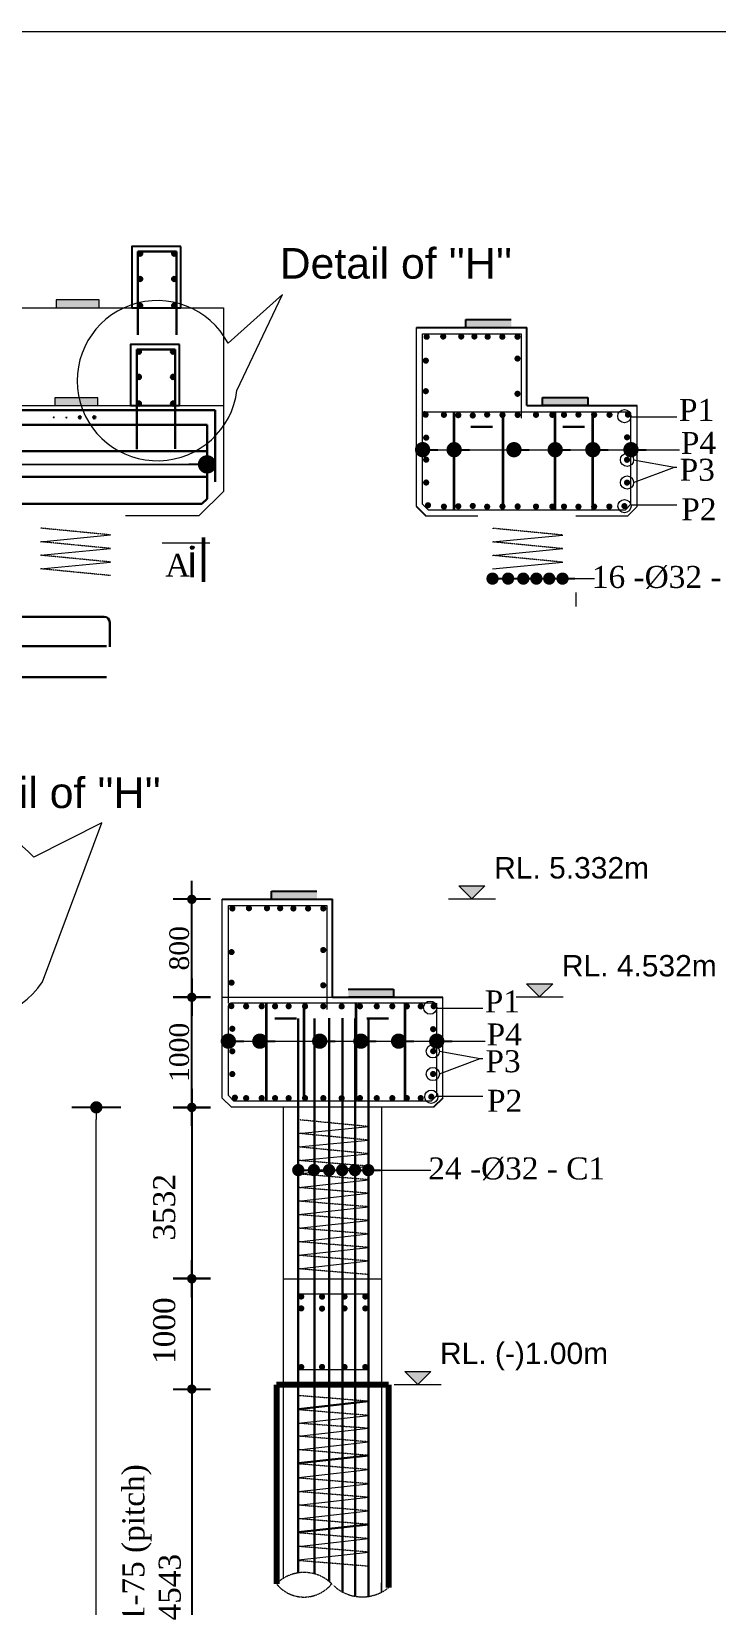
# Model space of a CAD drawing. Header units: millimetres. Extents: x -452357 to 35267, y 81803 to 461763.
# Drawn here: x -18226 to -12637, y 216431 to 229287 of the extents above; entities that cross this region are included whole.
import ezdxf

# ---------------------------------------------------------------- set-up
doc = ezdxf.new("R2010")
doc.units = ezdxf.units.MM
doc.header["$PDMODE"] = 2
doc.linetypes.add('DASHED', pattern=[0.75, 0.5, -0.25])
doc.linetypes.add('DASHEDX2', pattern=[38.1, 25.4, -12.7])
doc.layers.get('Defpoints').update_dxf_attribs({"lineweight": 13})
for name, color, linetype, lineweight in [('Ber', 12, 'Continuous', 30), ('Binder', 136, 'Continuous', 15), ('Deck Slab', 171, 'Continuous', 18), ('dim', 96, 'Continuous', 25), ('Dimision', 96, 'Continuous', 18), ('hatch', 65, 'Continuous', 15), ('Hatching', 65, 'Continuous', 20), ('Pile', 11, 'Continuous', 15), ('Reinf.', 12, 'Continuous', 30), ('Rod', 12, 'Continuous', 30), ('Rod -2', 5, 'Continuous', 35), ('Text', 7, 'Continuous', 15)]:
    doc.layers.add(name, color=color, linetype=linetype, lineweight=lineweight)
doc.layers.add('Elevation', color=21, linetype='Continuous')
doc.layers.add('Pire Line', color=11, linetype='Continuous')
doc.styles.add('ROMANS', font='arial.ttf', dxfattribs={"height": 200})
doc.styles.get("Standard").update_dxf_attribs({"font": 'times.ttf'})
doc.dimstyles.new('ISO-25', dxfattribs={"dimtxt": 175, "dimasz": 100, "dimexe": 65, "dimexo": 115.625, "dimgap": 40, "dimtad": 1, "dimtoh": 1, "dimdec": 0, "dimtxsty": 'Standard', "dimblk": 'DOT', "dimcen": 300, "dimclrd": 256, "dimclre": 256, "dimclrt": 256, "dimadec": 0, "dimazin": 0, "dimtfac": 1, "dimtdec": 0, "dimtix": 1, "dimtmove": 0, "dimatfit": 3, "dimldrblk": 'DOT', "dimfxl": 75, "dimlwd": -1, "dimarcsym": 0})
doc.dimstyles.new('ISO-70', dxfattribs={"dimscale": 0, "dimtxt": 70, "dimasz": 0.75, "dimexe": 35, "dimexo": 35, "dimgap": 20, "dimtad": 1, "dimdec": 0, "dimlfac": -1, "dimzin": 1, "dimdsep": 46, "dimtxsty": 'Standard', "dimblk": 'DIM', "dimcen": 60, "dimclrd": 256, "dimclre": 256, "dimclrt": 256, "dimadec": 0, "dimazin": 0, "dimtfac": 1, "dimtdec": 0, "dimtix": 1, "dimtofl": 0, "dimtmove": 0, "dimatfit": 3, "dimldrblk": 'DOT', "dimfxl": 35, "dimfxlon": 1, "dimtolj": 1, "dimlwd": -1, "dimarcsym": 0})

# ---------------------------------------------------------------- blocks, each defined once
blk = doc.blocks.new('r')
at = {"layer": 'Rod', "ltscale": 3, "const_width": 25}
blk.add_lwpolyline([(-12.5, 0, 1), (12.5, 0, 1)], format="xyb", close=True, dxfattribs=at)
blk = doc.blocks.new('_Dot')
at = {"color": 0, "linetype": 'ByBlock', "lineweight": -2}
blk.add_line((-0.5, 0), (-1, 0), dxfattribs=at)
at = {"color": 0, "linetype": 'ByBlock', "const_width": 0.5}
blk.add_lwpolyline([(-0.25, 0, 1), (0.25, 0, 1)], format="xyb", close=True, dxfattribs=at)
blk = doc.blocks.new('DIM')
at = {"layer": 'dim'}
for p, q in [((0, -101.4), (0, 101.4)), ((-101.4, 0), (101.4, 0))]:
    blk.add_line(p, q, dxfattribs=at)
at = {"layer": 'dim', "const_width": 25.4}
blk.add_lwpolyline([(-12.7, 0, 1), (12.7, 0, 1)], format="xyb", close=True, dxfattribs=at)
blk = doc.blocks.new('*D517')
at = {"layer": 'Defpoints', "color": 0, "ltscale": 30, "transparency": 16777216}
for p in [(-16170, 220500), (-16918, 218199), (-14607, 218199)]:
    blk.add_point(p, dxfattribs=at)
at = {"layer": 'dim', "lineweight": -2, "ltscale": 30, "transparency": 16777216}
for p, q in [((-16883, 220500), (-16953, 220500)), ((-16883, 218199), (-16953, 218199))]:
    blk.add_line(p, q, dxfattribs=at)
at = {"layer": 'dim', "ltscale": 30, "transparency": 16777216}
blk.add_line((-16918, 220499), (-16918, 218200), dxfattribs=at)
at = {"layer": 'dim', "ltscale": 30, "transparency": 16777216, "xscale": 1.5, "yscale": 1.5, "zscale": 1.5}
for p, rotation in [((-16918, 220500), 90), ((-16918, 218199), 270)]:
    blk.add_blockref('DIM', p, dxfattribs=dict(at, rotation=rotation))
at = {"layer": 'dim', "ltscale": 30, "transparency": 16777216, "insert": (-17142, 219684), "char_height": 160, "attachment_point": 5, "rotation": 90}
blk.add_mtext('\\A1;{\\H1.125x;3532}', dxfattribs=at)
blk = doc.blocks.new('*D518')
at = {"layer": 'Defpoints', "color": 0, "ltscale": 30, "transparency": 16777216}
for p in [(-16766, 219101), (-16918, 215008), (-15424, 215008)]:
    blk.add_point(p, dxfattribs=at)
at = {"layer": 'dim', "lineweight": -2, "ltscale": 30, "transparency": 16777216}
for p, q in [((-16883, 219101), (-16953, 219101)), ((-16883, 215008), (-16953, 215008))]:
    blk.add_line(p, q, dxfattribs=at)
at = {"layer": 'dim', "ltscale": 30, "transparency": 16777216}
blk.add_line((-16918, 219100), (-16918, 215009), dxfattribs=at)
at = {"layer": 'dim', "ltscale": 30, "transparency": 16777216, "xscale": 1.5, "yscale": 1.5, "zscale": 1.5}
for p, rotation in [((-16918, 219101), 90), ((-16918, 215008), 270)]:
    blk.add_blockref('DIM', p, dxfattribs=dict(at, rotation=rotation))
at = {"layer": 'dim', "ltscale": 30, "transparency": 16777216, "insert": (-17097, 216581), "char_height": 160, "attachment_point": 5, "rotation": 90}
blk.add_mtext('\\A1;{\\H1.125x;4543}', dxfattribs=at)
blk = doc.blocks.new('*D604')
at = {"layer": 'Defpoints', "color": 0, "ltscale": 3, "transparency": 16777216}
for p in [(-16918, 221399), (-16670, 221399), (-17970, 220499)]:
    blk.add_point(p, dxfattribs=at)
at = {"layer": 'dim', "lineweight": -2, "ltscale": 3, "transparency": 16777216}
for p, q in [((-16883, 221399), (-16953, 221399)), ((-16953, 220499), (-16883, 220499))]:
    blk.add_line(p, q, dxfattribs=at)
at = {"layer": 'dim', "ltscale": 3, "transparency": 16777216}
blk.add_line((-16918, 220500), (-16918, 221397), dxfattribs=at)
at = {"layer": 'dim', "ltscale": 3, "transparency": 16777216, "xscale": 1.5, "yscale": 1.5, "zscale": 1.5}
for p, rotation in [((-16918, 221399), 90), ((-16918, 220499), 270)]:
    blk.add_blockref('DIM', p, dxfattribs=dict(at, rotation=rotation))
at = {"layer": 'dim', "ltscale": 3, "transparency": 16777216, "insert": (-17020, 220949), "char_height": 160, "attachment_point": 5, "rotation": 90}
blk.add_mtext('\\A1;1000', dxfattribs=at)
blk = doc.blocks.new('*D605')
at = {"layer": 'Defpoints', "color": 0, "ltscale": 3, "transparency": 16777216}
for p in [(-17570, 222199), (-16918, 222199), (-16670, 221399)]:
    blk.add_point(p, dxfattribs=at)
at = {"layer": 'dim', "lineweight": -2, "ltscale": 3, "transparency": 16777216}
for p, q in [((-16953, 222199), (-16883, 222199)), ((-16883, 221399), (-16953, 221399))]:
    blk.add_line(p, q, dxfattribs=at)
at = {"layer": 'dim', "ltscale": 3, "transparency": 16777216}
blk.add_line((-16918, 221400), (-16918, 222197), dxfattribs=at)
at = {"layer": 'dim', "ltscale": 3, "transparency": 16777216, "xscale": 1.5, "yscale": 1.5, "zscale": 1.5}
for p, rotation in [((-16918, 222199), 90), ((-16918, 221399), 270)]:
    blk.add_blockref('DIM', p, dxfattribs=dict(at, rotation=rotation))
at = {"layer": 'dim', "ltscale": 3, "transparency": 16777216, "insert": (-17020, 221799), "char_height": 160, "attachment_point": 5, "rotation": 90}
blk.add_mtext('\\A1;800', dxfattribs=at)
blk = doc.blocks.new('*D606')
at = {"layer": 'Defpoints', "color": 0, "ltscale": 30, "transparency": 16777216}
for p in [(-15195, 219099), (-16918, 218199), (-15397, 218199)]:
    blk.add_point(p, dxfattribs=at)
at = {"layer": 'dim', "lineweight": -2, "ltscale": 30, "transparency": 16777216}
for p, q in [((-16883, 219099), (-16953, 219099)), ((-16883, 218199), (-16953, 218199))]:
    blk.add_line(p, q, dxfattribs=at)
at = {"layer": 'dim', "ltscale": 30, "transparency": 16777216}
blk.add_line((-16918, 219097), (-16918, 218200), dxfattribs=at)
at = {"layer": 'dim', "ltscale": 30, "transparency": 16777216, "xscale": 1.5, "yscale": 1.5, "zscale": 1.5}
for p, rotation in [((-16918, 219099), 90), ((-16918, 218199), 270)]:
    blk.add_blockref('DIM', p, dxfattribs=dict(at, rotation=rotation))
at = {"layer": 'dim', "ltscale": 30, "transparency": 16777216, "insert": (-17142, 218676), "char_height": 160, "attachment_point": 5, "rotation": 90}
blk.add_mtext('\\A1;{\\H1.125x;1000}', dxfattribs=at)
blk = doc.blocks.new('*D607')
at = {"layer": 'Defpoints', "color": 0, "ltscale": 3, "transparency": 16777216}
for p in [(-17697, 220500), (-17103, 220500), (-16766, 202777)]:
    blk.add_point(p, dxfattribs=at)
at = {"layer": 'Dimision', "lineweight": -2, "ltscale": 3, "transparency": 16777216}
for p, q in [((-17497, 220500), (-17897, 220500)), ((-17497, 202777), (-17897, 202777))]:
    blk.add_line(p, q, dxfattribs=at)
at = {"layer": 'Dimision', "ltscale": 3, "transparency": 16777216}
blk.add_line((-17697, 202877), (-17697, 220400), dxfattribs=at)
at = {"layer": 'Dimision', "ltscale": 3, "transparency": 16777216, "xscale": 100, "yscale": 100, "zscale": 100}
for p, rotation in [((-17697, 220500), 90), ((-17697, 202777), 270)]:
    blk.add_blockref('_Dot', p, dxfattribs=dict(at, rotation=rotation))
at = {"layer": 'Dimision', "ltscale": 3, "transparency": 16777216, "insert": (-17824, 211639), "char_height": 170, "attachment_point": 5, "rotation": 90}
blk.add_mtext('43775', dxfattribs=at)

msp = doc.modelspace()

# ---------------------------------------------------------------- hatches: boundary and pattern name
at = {"layer": 'Deck Slab', "ltscale": 10}
h = msp.add_hatch(color=256, dxfattribs=at)
h.paths.add_polyline_path([(-14521.6, 226869.6), (-14521.6, 226934.6), (-14311.6, 226934.6), (-14311.6, 226869.6)])
h.paths.add_polyline_path([(-14681.6, 226869.6), (-14681.6, 226934.6), (-14521.6, 226934.6), (-14521.6, 226869.6)])
h = msp.add_hatch(color=256, dxfattribs=at)
h.paths.add_polyline_path([(-13896.6, 226231.2), (-13896.6, 226296.2), (-13686.6, 226296.2), (-13686.6, 226231.2)])
h.paths.add_polyline_path([(-14056.6, 226231.2), (-14056.6, 226296.2), (-13896.6, 226296.2), (-13896.6, 226231.2)])
h = msp.add_hatch(color=256, dxfattribs=at)
h.paths.add_polyline_path([(-16106.5, 222200.3), (-16106.5, 222265.3), (-15896.5, 222265.3), (-15896.5, 222200.3)])
h.paths.add_polyline_path([(-16266.5, 222200.3), (-16266.5, 222265.3), (-16106.5, 222265.3), (-16106.5, 222200.3)])
h = msp.add_hatch(color=256, dxfattribs=at)
h.paths.add_polyline_path([(-15481.5, 221400.3), (-15481.5, 221465.3), (-15271.5, 221465.3), (-15271.5, 221400.3)])
h.paths.add_polyline_path([(-15641.5, 221400.3), (-15641.5, 221465.3), (-15481.5, 221465.3), (-15481.5, 221400.3)])
at = {"layer": 'Dimision', "ltscale": 5}
for points in [[(-14738.1, 222308.2), (-14526, 222308.2), (-14632, 222202.1)], [(-14185.7, 221508.2), (-13973.5, 221508.2), (-14079.6, 221402.1)], [(-15180.1, 218342.8), (-14967.9, 218342.8), (-15074, 218236.7)]]:
    msp.add_hatch(color=256, dxfattribs=at).paths.add_polyline_path(points)
at = {"layer": 'Hatching', "ltscale": 3}
h = msp.add_hatch(color=256, dxfattribs=at)
h.paths.add_polyline_path([(-17674.9, 227096.2), (-17849.9, 227096.2), (-17849.9, 227031.2), (-17674.9, 227031.2)])
h.paths.add_polyline_path([(-17849.9, 227096.2), (-18024.9, 227096.2), (-18024.9, 227031.2), (-17849.9, 227031.2)])
h = msp.add_hatch(color=256, dxfattribs=at)
h.paths.add_polyline_path([(-17684.5, 226296.2), (-17859.5, 226296.2), (-17859.5, 226231.2), (-17684.5, 226231.2)])
h.paths.add_polyline_path([(-17859.5, 226296.2), (-18034.5, 226296.2), (-18034.5, 226231.2), (-17859.5, 226231.2)])
at = {"layer": 'Reinf.', "ltscale": 5}
h = msp.add_hatch(color=256, dxfattribs=at)
edge = h.paths.add_edge_path()
edge.add_arc((-17340.3, 227472.6), 17.6, 0, 360)
h = msp.add_hatch(color=256, dxfattribs=at)
edge = h.paths.add_edge_path()
edge.add_arc((-17061, 227472.6), 17.6, 180, 540, ccw=False)
h = msp.add_hatch(color=256, dxfattribs=at)
edge = h.paths.add_edge_path()
edge.add_arc((-17340.3, 227265.5), 17.6, 0, 360)
h = msp.add_hatch(color=256, dxfattribs=at)
edge = h.paths.add_edge_path()
edge.add_arc((-17061, 227265.5), 17.6, 180, 540, ccw=False)
h = msp.add_hatch(color=256, dxfattribs=at)
edge = h.paths.add_edge_path()
edge.add_arc((-17340.3, 227048), 17.6, 0, 360)
h = msp.add_hatch(color=256, dxfattribs=at)
edge = h.paths.add_edge_path()
edge.add_arc((-17061, 227048), 17.6, 180, 540, ccw=False)
h = msp.add_hatch(color=256, dxfattribs=at)
edge = h.paths.add_edge_path()
edge.add_arc((-17350, 226672.6), 17.6, 0, 360)
h = msp.add_hatch(color=256, dxfattribs=at)
edge = h.paths.add_edge_path()
edge.add_arc((-17070.6, 226672.6), 17.6, 180, 540, ccw=False)
h = msp.add_hatch(color=256, dxfattribs=at)
edge = h.paths.add_edge_path()
edge.add_arc((-17350, 226465.5), 17.6, 0, 360)
h = msp.add_hatch(color=256, dxfattribs=at)
edge = h.paths.add_edge_path()
edge.add_arc((-17070.6, 226465.5), 17.6, 180, 540, ccw=False)
h = msp.add_hatch(color=256, dxfattribs=at)
edge = h.paths.add_edge_path()
edge.add_arc((-17350, 226248), 17.6, 0, 360)
h = msp.add_hatch(color=256, dxfattribs=at)
edge = h.paths.add_edge_path()
edge.add_arc((-17070.6, 226248), 17.6, 180, 540, ccw=False)
for points in [[(-18035.1, 226135.4, -1), (-18052.8, 226135.4, -1)], [(-17932.3, 226133.9, -1), (-17950, 226133.9, -1)], [(-17823, 226135.4, -1), (-17840.7, 226135.4, -1)], [(-17704.4, 226135.4, -1), (-17722.1, 226135.4, -1)]]:
    msp.add_hatch(color=256, dxfattribs=at).paths.add_polyline_path(points)
at = {"layer": 'Text'}
msp.add_hatch(color=256, dxfattribs=at).paths.add_polyline_path([(-16914.2, 225056.6, 1), (-16914.2, 225086.2, 1)])

# ---------------------------------------------------------------- linework, layer by layer
at = {"layer": 'Ber', "ltscale": 0.02}
for p, q in [((-17043.3, 227490.5), (-17358, 227490.5)), ((-17358, 227490.5), (-17358, 226810.7)), ((-17043.3, 227490.5), (-17043.3, 226808.5)), ((-17053, 226690.5), (-17367.6, 226690.5)), ((-17367.6, 226690.5), (-17367.6, 225875)), ((-17053, 226690.5), (-17053, 225878.5)), ((-16726.7, 226194.4), (-16726.7, 225609.1)), ((-16793.8, 226075.5), (-23749.2, 226075.5)), ((-16793.8, 225469.4), (-16793.8, 226075.5)), ((-16793.8, 225859.7), (-23749.2, 225859.7)), ((-16793.8, 225648.5), (-23746.1, 225648.5)), ((-16835, 225428.2), (-23685.8, 225428.2)), ((-16793.8, 225469.4), (-16835, 225428.2)), ((-17632.4, 224505.9), (-22886.6, 224505.9)), ((-17587.4, 224460.9), (-17587.4, 224260.6)), ((-17613.8, 224266.4), (-22906.3, 224266.4)), ((-17613.8, 224013.5), (-22939.1, 224013.5))]:
    msp.add_line(p, q, dxfattribs=at)
msp.add_lwpolyline([(-23804.8, 225561.6), (-23804.8, 226183.4, -0.4142136), (-23793.8, 226194.4), (-16726.7, 226194.4)], format="xyb", dxfattribs=at)
msp.add_arc((-17632.4, 224460.9), 45, 0, 90, dxfattribs=at)
at = {"layer": 'Binder', "linetype": 'DASHEDX2', "ltscale": 0.007}
for p, q in [((-17580, 225175.1), (-18151.7, 225230.5)), ((-17580, 225064.5), (-18151.7, 225119.8)), ((-13891.6, 225173.8), (-14463.4, 225229.2)), ((-13891.6, 225063.2), (-14463.4, 225118.5)), ((-17580, 224953.8), (-18151.7, 225009.2)), ((-13891.6, 224952.5), (-14463.4, 225007.9)), ((-17580, 224843.2), (-18151.7, 224898.5)), ((-15476.5, 220342.9), (-16048.3, 220398.3)), ((-15476.5, 220232.3), (-16048.3, 220287.6)), ((-15476.5, 220121.6), (-16048.3, 220176.9)), ((-15476.5, 220019.7), (-16048.3, 220066.3)), ((-15476.5, 219909), (-16048.3, 219955.6)), ((-15476.5, 219798.4), (-16048.3, 219845)), ((-15476.5, 219687.7), (-16048.3, 219734.3)), ((-15476.5, 219577.1), (-16048.3, 219623.7)), ((-15476.5, 219466.4), (-16048.3, 219513)), ((-15476.5, 219355.7), (-16048.3, 219402.4)), ((-15476.5, 219245.1), (-16048.3, 219291.7)), ((-15476.5, 219134.4), (-16048.3, 219181)), ((-15476.5, 218099.2), (-16048.3, 218145.8)), ((-15476.5, 217983.5), (-16048.3, 218030.1)), ((-15476.5, 217878.5), (-16048.3, 217919.4)), ((-15476.5, 217767.8), (-16048.3, 217814.4)), ((-15476.5, 217657.2), (-16048.3, 217703.8)), ((-15476.5, 217541.4), (-16048.3, 217588)), ((-15476.5, 217425.7), (-16048.3, 217472.3)), ((-15476.5, 217315), (-16048.3, 217361.6)), ((-15476.5, 217204.4), (-16048.3, 217251)), ((-15476.5, 217093.7), (-16048.3, 217140.3)), ((-15476.5, 216977.9), (-16048.3, 217024.6)), ((-15476.5, 216867.3), (-16048.3, 216913.9)), ((-15476.5, 216751.5), (-16048.3, 216798.1))]:
    msp.add_line(p, q, dxfattribs=at)
at = {"layer": 'Binder', "ltscale": 5}
for p, q in [((-18151.7, 225119.8), (-17580, 225175.1)), ((-14463.4, 225118.5), (-13891.6, 225173.8)), ((-18151.7, 225009.2), (-17580, 225064.5)), ((-14463.4, 225007.9), (-13891.6, 225063.2)), ((-18151.7, 224898.5), (-17580, 224953.8)), ((-14463.4, 224897.2), (-13891.6, 224952.5)), ((-16048.3, 220287.6), (-15476.5, 220342.9)), ((-16048.3, 220176.9), (-15476.5, 220232.3)), ((-16048.3, 220066.3), (-15476.5, 220121.6)), ((-16048.3, 219955.6), (-15476.5, 220019.7)), ((-16048.3, 219845), (-15476.5, 219909)), ((-16048.3, 219734.3), (-15476.5, 219798.4)), ((-16048.3, 219623.7), (-15476.5, 219687.7)), ((-16048.3, 219513), (-15476.5, 219577.1)), ((-16048.3, 219402.4), (-15476.5, 219466.4)), ((-16048.3, 219291.7), (-15476.5, 219355.7)), ((-16048.3, 219181), (-15476.5, 219245.1)), ((-16048.3, 218035.2), (-15476.5, 218099.2)), ((-16048.3, 217919.4), (-15476.5, 217983.5)), ((-16048.3, 217814.4), (-15476.5, 217878.5)), ((-16048.3, 217703.8), (-15476.5, 217767.8)), ((-16048.3, 217593.1), (-15476.5, 217657.2)), ((-16048.3, 217477.4), (-15476.5, 217541.4)), ((-16048.3, 217361.6), (-15476.5, 217425.7)), ((-16048.3, 217251), (-15476.5, 217315)), ((-16048.3, 217140.3), (-15476.5, 217204.4)), ((-16048.3, 217029.7), (-15476.5, 217093.7)), ((-16048.3, 216913.9), (-15476.5, 216977.9)), ((-16048.3, 216803.2), (-15476.5, 216867.3))]:
    msp.add_line(p, q, dxfattribs=at)
at = {"layer": 'Dimision', "color": 1, "ltscale": 10}
for p, q in [((-15034.7, 225426.9), (-15034.7, 226818.9)), ((-15034.7, 226818.9), (-14231.2, 226818.9)), ((-14231.2, 226818.9), (-14231.2, 226130.1)), ((-15014.7, 226181.2), (-13354.7, 226181.2)), ((-13334.7, 225426.9), (-13334.7, 226161.2)), ((-15034.7, 225426.9), (-14989, 225381.2)), ((-14989, 225381.2), (-13380.4, 225381.2)), ((-13334.7, 225426.9), (-13380.4, 225381.2)), ((-16619.6, 221350.3), (-16619.6, 222149.6)), ((-16619.6, 222149.6), (-15816.1, 222149.6)), ((-15816.1, 222149.6), (-15816.1, 221299.2)), ((-16619.6, 220596), (-16619.6, 221330.3)), ((-14939.6, 221350.3), (-16599.6, 221350.3)), ((-14919.6, 220596), (-14919.6, 221350.3)), ((-14919.6, 220596), (-14919.6, 221330.3)), ((-16619.6, 220596), (-16573.9, 220550.3)), ((-14965.3, 220550.3), (-16573.9, 220550.3)), ((-14919.6, 220596), (-14965.3, 220550.3))]:
    msp.add_line(p, q, dxfattribs=at)
at = {"layer": 'Dimision', "ltscale": 5}
for p, q in [((-13334.7, 226140.3), (-12959.6, 226140.3)), ((-13335.1, 225421), (-12959.6, 225421)), ((-14919.6, 221309.4), (-14544.5, 221309.4)), ((-14920, 220590.1), (-14544.5, 220590.1))]:
    msp.add_line(p, q, dxfattribs=at)
at = {"layer": 'Dimision', "ltscale": 3}
for p, q in [((-14823.8, 222202.1), (-14440.3, 222202.1)), ((-14271.4, 221402.1), (-13887.8, 221402.1)), ((-15265.8, 218236.7), (-14882.3, 218236.7))]:
    msp.add_line(p, q, dxfattribs=at)
at = {"layer": 'Dimision', "ltscale": 5}
for points in [[(-13312.7, 225789), (-12979, 225728.5), (-12959.6, 225728.5)], [(-13312.7, 225603.4), (-12979, 225728.5), (-12959.6, 225728.5)], [(-14897.6, 220958.1), (-14564, 220897.6), (-14544.5, 220897.6)], [(-14897.6, 220772.5), (-14564, 220897.6), (-14544.5, 220897.6)]]:
    msp.add_lwpolyline(points, dxfattribs=at)
for points in [[(-14738.1, 222308.2), (-14526, 222308.2), (-14632, 222202.1)], [(-14185.7, 221508.2), (-13973.5, 221508.2), (-14079.6, 221402.1)], [(-15180.1, 218342.8), (-14967.9, 218342.8), (-15074, 218236.7)]]:
    msp.add_lwpolyline(points, close=True, dxfattribs=at)
at = {"layer": 'Dimision', "color": 1, "ltscale": 10}
msp.add_lwpolyline([(-16049.1, 218978.2), (-15476.5, 218978.2), (-15476.5, 218355.3), (-16049.1, 218355.3)], close=True, dxfattribs=at)
at = {"layer": 'Dimision', "ltscale": 5}
for centre in [(-13388.6, 226145.5), (-13366.6, 225788.9), (-13366.6, 225602.7), (-13388, 225410.7), (-14973.5, 221314.6), (-14951.5, 220958), (-14951.5, 220771.8), (-14963.6, 220586.6)]:
    msp.add_circle(centre, 53.9, dxfattribs=at)
at = {"layer": 'Dimision', "color": 1, "ltscale": 10}
for centre, start, end in [((-15014.7, 226161.2), 90, 180), ((-13354.7, 226161.2), 0, 90), ((-16599.6, 221330.3), 90, 180), ((-14939.6, 221330.3), 0, 90)]:
    msp.add_arc(centre, 20, start, end, dxfattribs=at)
at = {"layer": 'Elevation', "ltscale": 10}
for p, q in [((-15084.7, 225406.2), (-15009.7, 225331.2)), ((-14869.6, 220575.3), (-14944.6, 220500.3))]:
    msp.add_line(p, q, dxfattribs=at)
at = {"layer": 'hatch', "ltscale": 3}
for p, q in [((-16177.6, 227140), (-16621.9, 226742.5)), ((-16550, 226355.8), (-16177.6, 227140)), ((-14741.3, 225331.2), (-14584.7, 225331.2)), ((-13784.7, 225331.2), (-13641.3, 225331.2)), ((-17652.2, 222824.9), (-18206.9, 222544.5)), ((-18134.9, 221524.9), (-17652.2, 222824.9)), ((-16169.6, 220500.3), (-16313, 220500.3)), ((-15213, 220500.3), (-15369.6, 220500.3)), ((-16169.6, 218234.9), (-15369.6, 218234.9)), ((-16169.6, 218234.9), (-15369.6, 218234.9))]:
    msp.add_line(p, q, dxfattribs=at)
at = {"layer": 'hatch', "lineweight": 80, "ltscale": 3}
for p, q in [((-16227.6, 218234.9), (-16227.6, 217511.4)), ((-15311.6, 218234.9), (-16227.6, 218234.9)), ((-15311.6, 218234.9), (-15311.6, 217511.4)), ((-16227.6, 217511.4), (-16227.6, 216609.1)), ((-15311.6, 217511.4), (-15311.6, 216578))]:
    msp.add_line(p, q, dxfattribs=at)
at = {"layer": 'hatch', "ltscale": 3}
for points in [[(-36457, 229287.1), (-1109.9, 229287.1), (-1109.9, 185240.2), (-36457, 185240.2)], [(-16169.6, 219098.7), (-15369.6, 219098.7), (-15369.6, 218234.9), (-16169.6, 218234.9)]]:
    msp.add_lwpolyline(points, close=True, dxfattribs=at)
msp.add_lwpolyline([(-15369.6, 220500.3), (-16169.6, 220500.3)], dxfattribs=at)
for centre, radius, start, end in [((-17199.2, 226435), 654.1, 28.045, 353.03971), ((-18796.2, 221990.5), 808.8, 43.22678, 324.84959)]:
    msp.add_arc(centre, radius, start, end, dxfattribs=at)
at = {"layer": 'Hatching', "ltscale": 3}
for p, q in [((-23859.5, 227031.2), (-16659.5, 227031.2)), ((-16659.5, 227031.2), (-16659.5, 225531.2)), ((-15084.7, 225406.2), (-15084.7, 226869.6)), ((-23859.5, 226231.2), (-16659.5, 226231.2)), ((-13284.7, 225406.2), (-13284.7, 226231.2)), ((-16859.5, 225331.2), (-16659.5, 225531.2)), ((-15084.7, 225406.2), (-15009.7, 225331.2)), ((-13284.7, 225406.2), (-13359.7, 225331.2)), ((-13284.7, 225406.2), (-13359.7, 225331.2)), ((-16859.5, 225331.2), (-17459.5, 225331.2)), ((-15009.7, 225331.2), (-14584.7, 225331.2)), ((-13784.7, 225331.2), (-13359.7, 225331.2)), ((-13784.7, 224704.5), (-13784.7, 224591.9)), ((-16669.6, 221400.3), (-16669.6, 222200.3)), ((-16669.6, 220575.3), (-16669.6, 221400.3)), ((-16669.6, 221400.3), (-14869.6, 221400.3)), ((-14869.6, 220575.3), (-14869.6, 221400.3)), ((-14869.6, 220575.3), (-14869.6, 221400.3)), ((-16669.6, 220575.3), (-16594.6, 220500.3)), ((-16669.6, 220575.3), (-16594.6, 220500.3)), ((-16169.6, 220500.3), (-16594.6, 220500.3)), ((-14944.6, 220500.3), (-15369.6, 220500.3)), ((-15369.6, 220500.3), (-15369.6, 218271.1)), ((-14869.6, 220575.3), (-14944.6, 220500.3)), ((-15369.6, 219873.6), (-15369.6, 219761)), ((-15369.6, 218271.1), (-15369.6, 217511.4)), ((-15369.6, 217511.4), (-15369.6, 216540)), ((-15961.1, 216508.8), (-15961.1, 216508.6))]:
    msp.add_line(p, q, dxfattribs=at)
for points in [[(-17674.9, 227096.2), (-18024.9, 227096.2), (-18024.9, 227031.2), (-17674.9, 227031.2)], [(-17684.5, 226296.2), (-18034.5, 226296.2), (-18034.5, 226231.2), (-17684.5, 226231.2)]]:
    msp.add_lwpolyline(points, close=True, dxfattribs=at)
for points in [[(-16169.6, 217511.4), (-16169.6, 220500.3)], [(-16169.6, 216649.8), (-16169.6, 217511.4)], [(-15369.6, 216540), (-15369.6, 216616.9)]]:
    msp.add_lwpolyline(points, dxfattribs=at)
at = {"layer": 'Pile', "linetype": 'DASHED', "ltscale": 5}
msp.add_lwpolyline([(-15311.6, 216578, -0.3921975), (-15776.2, 216609.1, 0.4073852), (-16227.6, 216609.1, 0.4820516), (-15776.2, 216609.1)], format="xyb", dxfattribs=at)
at = {"layer": 'Pire Line', "ltscale": 5}
for p, q in [((-14681.6, 226935.1), (-14311.6, 226935.1)), ((-14681.6, 226869.6), (-14681.6, 226935.1)), ((-14056.6, 226296.7), (-13686.6, 226296.7)), ((-14056.6, 226231.2), (-14056.6, 226296.7)), ((-13686.6, 226296.7), (-13686.6, 226231.2)), ((-13686.6, 226296.7), (-13686.6, 226231.2)), ((-13693.7, 226231.2), (-14050.7, 226231.2)), ((-16266.5, 222265.8), (-15896.5, 222265.8)), ((-16266.5, 222200.3), (-16266.5, 222265.8)), ((-15641.5, 221465.8), (-15271.5, 221465.8)), ((-15278.6, 221400.3), (-15635.6, 221400.3)), ((-15271.5, 221465.8), (-15271.5, 221400.3)), ((-15271.5, 221465.8), (-15271.5, 221400.3))]:
    msp.add_line(p, q, dxfattribs=at)
at = {"layer": 'Pire Line', "ltscale": 10}
for p, q in [((-15084.7, 226869.6), (-14184.7, 226869.6)), ((-14184.7, 226231.2), (-14184.7, 226869.6)), ((-14184.7, 226231.2), (-13284.7, 226231.2)), ((-16669.6, 222200.3), (-15769.6, 222200.3)), ((-15769.6, 221400.3), (-15769.6, 222200.3)), ((-15769.6, 221400.3), (-14869.6, 221400.3))]:
    msp.add_line(p, q, dxfattribs=at)
at = {"layer": 'Pire Line', "ltscale": 5}
for points in [[(-17008.2, 227530.8), (-17408.4, 227530.8), (-17408.4, 227031.2), (-17008.2, 227031.2)], [(-17017.9, 226730.8), (-17418, 226730.8), (-17418, 226231.2), (-17017.9, 226231.2)]]:
    msp.add_lwpolyline(points, close=True, dxfattribs=at)
at = {"layer": 'Reinf.', "ltscale": 5}
for p, q in [((-14464.2, 226057.5), (-14642.1, 226057.5)), ((-13713.7, 226057.5), (-13891.6, 226057.5)), ((-16240.6, 221226.6), (-16062.7, 221226.6)), ((-15915.8, 218198.7), (-15915.8, 221226.7)), ((-15797.2, 218198.7), (-15797.2, 221229.4)), ((-15688.8, 218198.7), (-15688.8, 221229.4)), ((-15584.2, 218198.7), (-15584.2, 221226.7)), ((-15490, 221226.6), (-15312.1, 221226.6)), ((-15915.8, 216689.4), (-15915.8, 218221.1)), ((-15797.2, 216627.9), (-15797.2, 218221.1)), ((-15688.8, 216542.2), (-15688.8, 218221.1)), ((-15584.2, 216506.5), (-15584.2, 218221.1)), ((-16048.3, 218035.2), (-15476.5, 218099.2)), ((-16048.3, 217593.1), (-15476.5, 217657.2)), ((-16048.3, 217029.7), (-15476.5, 217093.7))]:
    msp.add_line(p, q, dxfattribs=at)
for points in [[(-16049.1, 218198.7), (-16049.1, 221226.6)], [(-15476.5, 218198.7), (-15476.5, 221226.6)], [(-16049.1, 216697.6), (-16049.1, 218221.1)], [(-15476.5, 216505.4), (-15476.5, 218221.1)]]:
    msp.add_lwpolyline(points, dxfattribs=at)
for centre, radius in [((-17340.3, 227472.6), 17.6), ((-17061, 227472.6), 17.6), ((-17340.3, 227265.5), 17.6), ((-17061, 227265.5), 17.6), ((-17340.3, 227048), 17.6), ((-17061, 227048), 17.6), ((-17350, 226672.6), 17.6), ((-17070.6, 226672.6), 17.6), ((-17350, 226465.5), 17.6), ((-17070.6, 226465.5), 17.6), ((-17350, 226248), 17.6), ((-17070.6, 226248), 17.6), ((-17831.9, 226135.4), 8.85), ((-17713.3, 226135.4), 8.85)]:
    msp.add_circle(centre, radius, dxfattribs=at)
at = {"layer": 'Rod -2', "ltscale": 0.02}
for p, q in [((-14777.4, 225381.2), (-14777.4, 226181.2)), ((-14376.3, 225381.2), (-14376.3, 226181.2)), ((-13953, 225381.2), (-13953, 226181.2)), ((-13645.6, 225381.2), (-13645.6, 226181.2)), ((-16308.6, 220550.3), (-16308.6, 221350.3)), ((-16001.2, 220550.3), (-16001.2, 221350.3)), ((-15577.9, 220550.3), (-15577.9, 221350.3)), ((-15176.8, 220550.3), (-15176.8, 221350.3))]:
    msp.add_line(p, q, dxfattribs=at)
at = {"layer": 'Text'}
msp.add_line((-17160.8, 225111.1), (-16770.5, 225111.1), dxfattribs=at)
at = {"layer": 'Text', "const_width": 29.6}
for points in [[(-16823.2, 225156.4), (-16823.2, 224791.5)], [(-16914.2, 225033.9), (-16914.2, 224828.1)]]:
    msp.add_lwpolyline(points, dxfattribs=at)
at = {"layer": 'Text'}
msp.add_circle((-16914.2, 225071.4), 14.8, dxfattribs=at)

# ---------------------------------------------------------------- block references
at = {"layer": 'Dimision', "ltscale": 10}
for p, rotation in [((-15001.5, 226793.7), 180), ((-15001.5, 226793.7), 180), ((-14866.7, 226795.6), 180), ((-14866.7, 226795.6), 180), ((-14719.6, 226795.6), 180), ((-14719.6, 226795.6), 180), ((-14612, 226795.6), 180), ((-14612, 226795.6), 180), ((-14503.8, 226793.6), 180), ((-14503.8, 226793.6), 180), ((-14384, 226793.6), 180), ((-14260.5, 226793.6), 180), ((-14260.5, 226793.6), 180), ((-14260.5, 226615.7), 180), ((-14260.5, 226615.7), 180), ((-14260.5, 226327.9), 180), ((-14260.5, 226327.9), 180), ((-14861, 225406.8), 180), ((-14743.5, 225409.5), 180), ((-14625.3, 225412.2), 180), ((-14508, 225405.5), 180), ((-14382.9, 225408), 180), ((-14259.2, 225407.9), 180), ((-14109.5, 225406.8), 180), ((-13976.7, 225406.8), 180), ((-13881.2, 225406.8), 180), ((-13763.1, 225405.5), 180), ((-13763.1, 225405.5), 180), ((-13635, 225406.8), 180), ((-13511, 225406.8), 180), ((-16451.6, 222126.3), 180), ((-16451.6, 222126.3), 180), ((-16304.5, 222126.3), 180), ((-16304.5, 222126.3), 180), ((-16196.9, 222126.3), 180), ((-16196.9, 222126.3), 180), ((-16586.4, 222124.4), 180), ((-16586.4, 222124.4), 180), ((-16088.7, 222124.3), 180), ((-16088.7, 222124.3), 180), ((-15968.9, 222124.3), 180), ((-15845.4, 222124.3), 180), ((-15845.4, 222124.3), 180), ((-15845.4, 221784.8), 180), ((-15845.4, 221784.8), 180), ((-15845.4, 221497), 180), ((-15845.4, 221497), 180), ((-16024.8, 218378.8), 179.999999999994), ((-15855, 218380), 179.999999999994), ((-15671.8, 218379), 179.999999999994), ((-15502.7, 218379), 179.999999999994)]:
    msp.add_blockref('r', p, dxfattribs=dict(at, rotation=rotation))
at = {"layer": 'Dimision', "ltscale": 10, "xscale": -1}
for p in [(-15008.5, 226598.8), (-15008.5, 226349.2), (-15010.1, 226156.7), (-14861, 226156.1), (-14743.5, 226153.4), (-14625.3, 226150.7), (-14508, 226157.5), (-14382.9, 226154.9), (-14259.2, 226155.1), (-14109.5, 226156.1), (-13976.7, 226156.1), (-13881.2, 226156.1), (-13763.1, 226157.5), (-13763.1, 226157.5), (-13635, 226156.1), (-13509.7, 226156.1), (-13359.5, 226157.6), (-14990.6, 225417.5), (-13388, 225410.7), (-16593.5, 221767.9), (-16593.5, 221518.3), (-16587.6, 221141.6), (-14948.6, 221138.6), (-16587.6, 220958), (-14948.6, 220958.8), (-16587.6, 220771.8), (-14948.6, 220772.3), (-16024.8, 218954.7), (-15855, 218953.5), (-15671.8, 218954.6), (-15502.7, 218954.6), (-16024.8, 218857.6), (-15855, 218856.4), (-15671.8, 218857.5), (-15502.7, 218857.5)]:
    msp.add_blockref('r', p, dxfattribs=at)
at = {"layer": 'Dimision', "ltscale": 10}
for p in [(-15005.6, 225969.5), (-13366.6, 225972.5), (-15005.6, 225789.7), (-13366.6, 225788.9), (-15005.6, 225603.2), (-13366.6, 225602.7), (-16594.8, 221326.7), (-16474.5, 221325.2), (-16347.5, 221325.2), (-16238.2, 221325.2), (-16238.2, 221325.2), (-16127.5, 221325.2), (-16127.5, 221325.2), (-15993.7, 221325.2), (-15844.8, 221325.2), (-15695, 221324.2), (-15545.8, 221325.4), (-15408.6, 221325.2), (-15281.8, 221325.2), (-15163.5, 221325.2), (-15049.8, 221325.2), (-14944.2, 221325.8), (-14963.6, 220586.6), (-16566.3, 220579.8), (-16474.5, 220575.4), (-16347.5, 220575.4), (-16238.2, 220575.4), (-16238.2, 220575.4), (-16127.5, 220575.4), (-16127.5, 220575.4), (-15993.7, 220575.4), (-15844.8, 220575.4), (-15695, 220574.3), (-15545.8, 220575.5), (-15408.6, 220575.4), (-15281.8, 220575.4), (-15163.5, 220575.4), (-15049.8, 220575.4)]:
    msp.add_blockref('r', p, dxfattribs=at)

# ---------------------------------------------------------------- texts
at = {"layer": 'dim', "ltscale": 30, "insert": (-17365.5, 216550.6), "char_height": 180, "attachment_point": 5, "rotation": 90}
msp.add_mtext('%%C12 -S1-75 (pitch)', dxfattribs=at)
at = {"layer": 'Text'}
for s, height, p in [('P1 ', 180, (-12942.8, 226106.1)), ('P4 ', 180, (-12927.2, 225836.3)), ('P3', 180, (-12937.3, 225617.6)), ('P2', 180, (-12923.9, 225294.6)), ('A', 184.9, (-17134.1, 224835.4)), ('16 -%%C32 - P1', 180, (-13653.4, 224742)), ('P1', 180, (-14527.7, 221275.2)), ('P4', 180, (-14512.2, 221005.4)), ('P3', 180, (-14522.2, 220786.7)), ('P2', 180, (-14508.8, 220463.7)), ('24 -%%C32 - C1', 180, (-14988.1, 219911.1))]:
    msp.add_text(s, height=height, dxfattribs=at).set_placement(p)
at = {"layer": 'Text', "style": 'ROMANS'}
for s, p in [(' RL. 5.332m ', (-14518.7, 222369)), (' RL. 4.532m ', (-13966.3, 221569)), (' RL. (-)1.00m ', (-14960.7, 218403.6))]:
    msp.add_text(s, height=175, dxfattribs=at).set_placement(p)
at = {"layer": 'Text', "ltscale": 3, "char_height": 250, "width": 2347.544, "attachment_point": 1, "style": 'ROMANS'}
for insert in [(-16200.9, 227518.3), (-19067.1, 223194.4)]:
    msp.add_mtext("Detail of ''H'' ", dxfattribs=dict(at, insert=insert))

# ---------------------------------------------------------------- dimensions: what is measured, and where the dimension line sits
at = {"layer": 'dim', "ltscale": 3}
dim = msp.add_linear_dim(base=(-16918.2, 222198.8), p1=(-16669.6, 221398.8), p2=(-17569.6, 222198.8), angle=90, dimstyle='ISO-70', override={"dimscale": 1, "dimtxt": 160, "dimasz": 1.5, "dimtmove": 2}, dxfattribs=at)
dim.commit()
dim.dimension.update_dxf_attribs({"geometry": '*D605', "text_midpoint": (-17019.6, 221798.8)})
dim = msp.add_linear_dim(base=(-16918.2, 221398.8), p1=(-17969.6, 220498.8), p2=(-16669.6, 221398.8), angle=90, text='1000', dimstyle='ISO-70', override={"dimscale": 1, "dimtxt": 160, "dimasz": 1.5, "dimtmove": 2}, dxfattribs=at)
dim.commit()
dim.dimension.update_dxf_attribs({"geometry": '*D604', "text_midpoint": (-17019.6, 220948.8)})
at = {"layer": 'dim', "ltscale": 30}
for base, p1, p2, text, picture, middle in [((-16918.2, 218198.7), (-16169.6, 220500.3), (-14607.2, 218198.7), '{\\H1.125x;3532}', '*D517', (-17142.3, 219684.3)), ((-16918.2, 218198.7), (-15194.6, 219098.7), (-15396.6, 218198.7), '{\\H1.125x;1000}', '*D606', (-17142.3, 218675.8)), ((-16918.2, 215007.7), (-16766.1, 219101), (-15423.7, 215007.7), '{\\H1.125x;4543}', '*D518', (-17096.7, 216580.8))]:
    dim = msp.add_linear_dim(base=base, p1=p1, p2=p2, angle=90, text=text, dimstyle='ISO-70', override={"dimscale": 1, "dimtxt": 160, "dimasz": 1.5, "dimtmove": 2}, dxfattribs=at)
    dim.commit()
    dim.dimension.update_dxf_attribs({"geometry": picture, "text_midpoint": middle, "dimtype": 160})
at = {"layer": 'Dimision', "ltscale": 3}
dim = msp.add_linear_dim(base=(-17697.1, 220500.3), p1=(-16766.1, 202776.9), p2=(-17102.8, 220500.3), angle=90, text='43775', dimstyle='ISO-25', override={"dimtxt": 170, "dimexe": 200, "dimfxl": 200, "dimfxlon": 1}, dxfattribs=at)
dim.commit()
dim.dimension.update_dxf_attribs({"geometry": '*D607', "text_midpoint": (-17697.1, 211638.6), "dimtype": 160})

# ---------------------------------------------------------------- leaders
at = {"layer": 'Dimision', "ltscale": 5}
for points, override in [([(-15034.7, 225871.4), (-12959.6, 225871.4)], {"dimasz": 125, "dimtad": 0}), ([(-14777.4, 225871.4), (-12938.3, 225871.4)], {"dimasz": 125, "dimtad": 0}), ([(-14289.3, 225871.4), (-12959.6, 225871.4)], {"dimasz": 125, "dimtad": 0}), ([(-13953, 225871.4), (-12959.6, 225871.4)], {"dimasz": 125, "dimtad": 0}), ([(-13645.6, 225871.4), (-12938.3, 225871.4)], {"dimasz": 125, "dimtad": 0}), ([(-13334.7, 225871.4), (-12959.6, 225871.4)], {"dimasz": 125, "dimtad": 0}), ([(-16793.3, 225751.2), (-23749.2, 225751.2)], {"dimasz": 150, "dimtad": 0}), ([(-23749.2, 225751.2), (-16793.8, 225751.2)], {"dimasz": 75, "dimtad": 0}), ([(-14464.2, 224818.3), (-13721.2, 224818.3)], {"dimasz": 100, "dimtad": 0}), ([(-14337, 224818.3), (-13695.8, 224818.3)], {"dimtad": 0}), ([(-14213.1, 224818.3), (-13707.6, 224818.3)], {"dimtad": 0}), ([(-14106.3, 224818.3), (-13736.6, 224818.3)], {"dimtad": 0}), ([(-14001.6, 224818.3), (-13631.9, 224818.3)], {"dimtad": 0}), ([(-14001.6, 224818.3), (-13631.9, 224818.3)], {"dimtad": 0}), ([(-13893, 224818.3), (-13631.9, 224818.3)], {"dimtad": 0}), ([(-13893, 224818.3), (-13631.9, 224818.3)], {"dimtad": 0}), ([(-16619.6, 221040.5), (-14544.5, 221040.5)], {"dimasz": 125, "dimtad": 0}), ([(-16362.4, 221040.5), (-14523.2, 221040.5)], {"dimasz": 125, "dimtad": 0}), ([(-15874.2, 221040.5), (-14544.5, 221040.5)], {"dimasz": 125, "dimtad": 0}), ([(-15537.9, 221040.5), (-14544.5, 221040.5)], {"dimasz": 125, "dimtad": 0}), ([(-15230.5, 221040.5), (-14523.2, 221040.5)], {"dimasz": 125, "dimtad": 0}), ([(-14919.6, 221040.5), (-14544.5, 221040.5)], {"dimasz": 125, "dimtad": 0}), ([(-16049.1, 219987.4), (-15306.1, 219987.4)], {"dimasz": 100, "dimtad": 0}), ([(-15921.9, 219987.4), (-15280.7, 219987.4)], {"dimtad": 0}), ([(-15798, 219987.4), (-15292.5, 219987.4)], {"dimtad": 0}), ([(-15691.2, 219987.4), (-15321.5, 219987.4)], {"dimtad": 0}), ([(-15586.5, 219987.4), (-14966.5, 219987.4)], {"dimtad": 0}), ([(-15586.5, 219987.4), (-14966.5, 219987.4)], {"dimtad": 0}), ([(-15477.9, 219987.4), (-14966.5, 219987.4)], {"dimtad": 0}), ([(-15477.9, 219987.4), (-14966.5, 219987.4)], {"dimtad": 0})]:
    msp.add_leader(points, dimstyle='ISO-25', override=override, dxfattribs=at)

doc.saveas('drawing.dxf')
